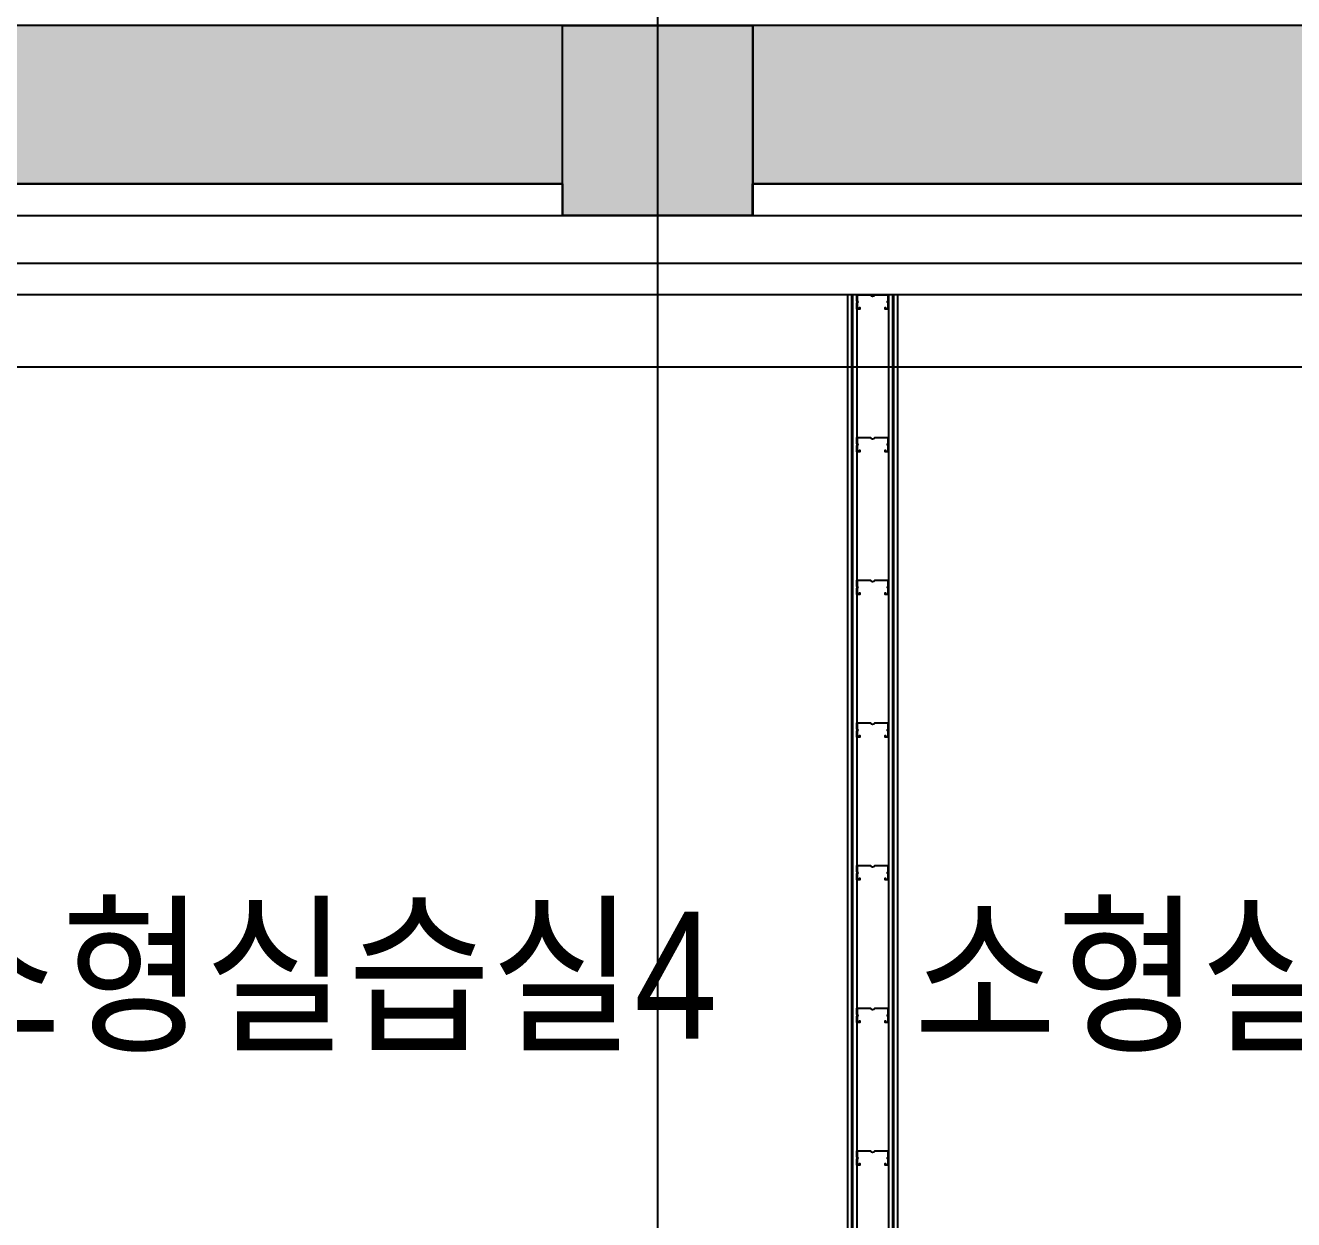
# Model space of a CAD drawing. Header units: metres. Extents: x 630750 to 860239, y 578133 to 726633.
# Drawn here: x 761010 to 765011, y 693493 to 697260 of the extents above; entities that cross this region are included whole.
import ezdxf

# ---------------------------------------------------------------- set-up
doc = ezdxf.new("R2010")
doc.units = ezdxf.units.M
doc.header["$LTSCALE"] = 300
doc.linetypes.add('업무시설_xr-base$0$CONTINOUS', pattern=[0])
for name, color, linetype in [('A-CEN-1', 1, 'Continuous'), ('A-CON', 2, 'Continuous'), ('A-TXT', 3, 'Continuous'), ('A-WAL-BLK', 3, 'Continuous'), ('A-WAL-DW', 7, 'Continuous'), ('A-WALL-CONC', 2, 'Continuous'), ('KUK-DRYWALL', 4, 'Continuous'), ('KUK-석고보드', 201, 'Continuous')]:
    doc.layers.add(name, color=color, linetype=linetype)
doc.styles.add('돋움', font='')
doc.styles.get('돋움').set_extended_font_data('Dotum')

# ---------------------------------------------------------------- blocks, each defined once
blk = doc.blocks.new('con1')
at = {"layer": 'A-WALL-CONC', "linetype": '업무시설_xr-base$0$CONTINOUS'}
h = blk.add_hatch(color=253, dxfattribs=at)
h.dxf.hatch_style = 1
h.paths.add_polyline_path([(-374645.9, -269622.2), (-374445.9, -269622.2), (-374445.9, -269722.2), (-371795.9, -269722.2), (-371795.9, -267322.2), (-373345.9, -267322.2), (-373345.9, -267122.2), (-371795.9, -267122.2), (-371795.9, -260922.2), (-374445.9, -260922.2), (-374445.9, -267122.2), (-374345.9, -267122.2), (-374345.9, -267322.2), (-374445.9, -267322.2), (-374445.9, -268622.2), (-374645.9, -268622.2), (-374645.9, -260722.2), (-371595.9, -260722.2), (-371595.9, -269922.2), (-374645.9, -269922.2)], flags=17)
h.paths.add_polyline_path([(-391745.9, -248122.2), (-391745.9, -280472.2), (-393545.9, -280472.2), (-393545.9, -307972.2), (-398545.9, -307972.2), (-398545.9, -316998.9), (-351808.5, -331181), (-336470.2, -331181), (-334660.1, -325215.5), (-326598.1, -327661.9), (-326511, -327374.8), (-334860, -324841.4), (-335146.9, -325786.6), (-335529.6, -325670.5), (-335732.9, -326340.3), (-335350.1, -326456.4), (-336424.5, -329997), (-336807.2, -329880.9), (-337010.5, -330550.7), (-336627.7, -330666.9), (-336692.7, -330881), (-351764, -330881), (-352556.3, -330640.6), (-352396.6, -330114.3), (-353162.2, -329882), (-353321.9, -330408.3), (-362029.8, -327765.9), (-361870.1, -327239.6), (-362635.6, -327007.3), (-362795.3, -327533.6), (-374661.1, -323933.1), (-374501.4, -323406.8), (-375266.9, -323174.5), (-375426.6, -323700.8), (-380976.7, -322016.6), (-380817, -321490.3), (-381582.5, -321258), (-381742.2, -321784.2), (-392779.7, -318435), (-392649.1, -318004.5), (-393318.9, -317801.2), (-393362.5, -317944.8), (-397945.9, -316554), (-397945.9, -308572.2), (-393145.9, -308572.2), (-393145.9, -306522.2), (-391145.8, -306522.2), (-391145.8, -306122.2), (-392795.9, -306122.2), (-392795.9, -305522.2), (-393145.9, -305522.2), (-393145.9, -299422.2), (-391145.8, -299422.2), (-391145.8, -299022.2), (-393145.9, -299022.2), (-393145.9, -296322.2), (-392795.9, -296322.2), (-392795.9, -295622.2), (-393145.9, -295622.2), (-393145.9, -293122.2), (-391145.9, -293122.2), (-391145.9, -292722.2), (-393145.9, -292722.2), (-393145.9, -287472.2), (-391145.8, -287472.2), (-391145.9, -287072.2), (-393145.9, -287072.2), (-393145.9, -286422.2), (-392795.9, -286422.2), (-392795.9, -285722.2), (-393145.9, -285722.2), (-393145.9, -281172.2), (-392845.9, -281171.8), (-392845.9, -280872.2), (-391245.9, -280872.2), (-391245.9, -276472.2), (-391145.9, -276472.2), (-391145.9, -275872.2), (-391245.9, -275872.2), (-391245.9, -269872.2), (-391145.9, -269872.2), (-391145.9, -269272.2), (-391245.9, -269272.2), (-391245.9, -261372.2), (-391145.9, -261372.2), (-391145.9, -260772.2), (-391245.9, -260772.2), (-391245.9, -248722.2), (-391145.9, -248722.2), (-391145.9, -248622.2), (-384195.9, -248622.2), (-384195.9, -248722.2), (-383595.9, -248722.2), (-383595.9, -248622.2), (-374595.9, -248622.2), (-374595.9, -248722.2), (-373995.9, -248722.2), (-373995.9, -248622.2), (-364695.9, -248622.2), (-364695.9, -248722.2), (-364095.9, -248722.2), (-364095.9, -248622.2), (-354795.9, -248622.2), (-354795.9, -248722.2), (-354195.9, -248722.2), (-354195.9, -248622.2), (-344895.9, -248622.2), (-344895.9, -248722.2), (-344295.9, -248722.2), (-344295.9, -248622.2), (-334995.9, -248622.2), (-334995.9, -248722.2), (-334395.9, -248722.2), (-334395.9, -248622.2), (-325095.9, -248622.2), (-325095.9, -248722.2), (-324495.9, -248722.2), (-324495.9, -248622.2), (-318495.9, -248622.2), (-318495.9, -248722.2), (-317895.9, -248722.2), (-317895.9, -248622.2), (-309995.9, -248622.2), (-309995.9, -248722.2), (-309395.9, -248722.2), (-309395.9, -248622.2), (-302495.9, -248622.2), (-302495.9, -248722.2), (-301895.9, -248722.1), (-301895.9, -248522.2), (-299645.9, -248522.2), (-299645.9, -249472.2), (-302345.9, -249472.1), (-302345.9, -249672.2), (-299645.8, -249672.2), (-299645.9, -257472.1), (-302345.9, -257472.1), (-302345.9, -260722.2), (-302545.9, -260722.2), (-302545.9, -261422.2), (-302345.9, -261422.2), (-302345.9, -269222.2), (-302545.9, -269222.2), (-302545.9, -269922.2), (-302345.9, -269922.2), (-302345.9, -275822.2), (-302545.9, -275822.2), (-302545.9, -276522.2), (-302345.9, -276522.2), (-302345.9, -285722.2), (-302545.9, -285722.2), (-302545.9, -286422.2), (-302345.9, -286422.2), (-302345.9, -295622.2), (-302545.9, -295622.2), (-302545.9, -296322.2), (-302345.9, -296322.2), (-302345.9, -302072.2), (-302545.9, -302072.2), (-302545.9, -303072.2), (-302145.9, -303072.2), (-302145.9, -311972.2), (-302545.9, -311972.2), (-302545.9, -312972.2), (-302145.9, -312972.2), (-302145.9, -318572.2), (-302545.9, -318572.2), (-302545.9, -319572.2), (-302145.9, -319572.2), (-302145.9, -327072.2), (-302645.9, -327072.2), (-302645.9, -327872.2), (-302245.9, -327872.2), (-302245.9, -333872.2), (-302595.9, -333872.2), (-302595.9, -334572.2), (-302045.9, -334572.2), (-302045.9, -334903.1), (-302663, -334715.8), (-302721.1, -334907.2), (-301845.9, -335172.8), (-301845.9, -257872.1), (-299245.9, -257872.2), (-299245.6, -248122.2)])
h = blk.add_hatch(color=253, dxfattribs=at)
h.dxf.hatch_style = 1
h.paths.add_polyline_path([(-393545.9, -280472.2), (-393545.9, -307972.2), (-398545.9, -307972.2), (-398545.9, -316998.9), (-351808.5, -331181), (-336470.2, -331181), (-334660.1, -325215.5), (-326598.1, -327661.9), (-326511, -327374.8), (-334860, -324841.4), (-335146.9, -325786.6), (-335529.6, -325670.5), (-335732.9, -326340.3), (-335350.1, -326456.4), (-336424.5, -329997), (-336807.2, -329880.9), (-337010.5, -330550.7), (-336627.7, -330666.9), (-336692.7, -330881), (-351764, -330881), (-352556.3, -330640.6), (-352396.6, -330114.3), (-353162.2, -329882), (-353321.9, -330408.3), (-362029.8, -327765.9), (-361870.1, -327239.6), (-362635.6, -327007.3), (-362795.3, -327533.6), (-374661.1, -323933.1), (-374501.4, -323406.8), (-375266.9, -323174.5), (-375426.6, -323700.8), (-380976.7, -322016.7), (-380817, -321490.3), (-381582.5, -321258), (-381742.2, -321784.2), (-392779.7, -318435), (-392649.1, -318004.5), (-393318.9, -317801.2), (-393362.5, -317944.8), (-397945.9, -316554), (-397945.9, -308572.2), (-393145.9, -308572.2), (-393145.9, -306522.2), (-391145.8, -306522.2), (-391145.8, -306122.2), (-392795.9, -306122.2), (-392795.9, -305522.2), (-393145.9, -305522.2), (-393145.9, -299422.2), (-391145.8, -299422.2), (-391145.8, -299022.2), (-393145.9, -299022.2), (-393145.9, -296322.2), (-392795.9, -296322.2), (-392795.9, -295622.2), (-393145.9, -295622.2), (-393145.9, -293122.2), (-391145.9, -293122.2), (-391145.9, -292722.2), (-393145.9, -292722.2), (-393145.9, -287472.2), (-391145.8, -287472.2), (-391145.8, -287072.2), (-393145.9, -287072.2), (-393145.9, -286422.2), (-392795.9, -286422.2), (-392795.9, -285722.2), (-393145.9, -285722.2), (-393150.6, -281172.2), (-392845.9, -281172.2), (-392845.9, -280872.2), (-391245.9, -280872.2), (-391245.9, -276472.2), (-391145.9, -276472.2), (-391145.9, -275872.2), (-391245.9, -275872.2), (-391245.8, -269872.2), (-391145.9, -269872.2), (-391145.9, -269272.2), (-391245.9, -269272.2), (-391245.9, -261372.2), (-391145.9, -261372.2), (-391145.9, -260772.2), (-391245.9, -260772.2), (-391245.9, -248722.2), (-391145.9, -248722.2), (-391145.9, -248622.2), (-384195.9, -248622.2), (-384195.9, -248722.2), (-383595.9, -248722.2), (-383595.9, -248622.2), (-374595.9, -248622.2), (-374595.9, -248722.2), (-373995.9, -248722.2), (-373995.9, -248622.2), (-364695.9, -248622.2), (-364695.9, -248722.2), (-364095.9, -248722.2), (-364095.9, -248622.2), (-354795.9, -248622.2), (-354795.9, -248722.2), (-354195.9, -248722.2), (-354195.9, -248622.2), (-344895.9, -248622.2), (-344895.9, -248722.2), (-344295.9, -248722.2), (-344295.9, -248622.2), (-334995.9, -248622.2), (-334995.9, -248722.2), (-334395.9, -248722.2), (-334395.9, -248622.2), (-325095.9, -248622.2), (-325095.9, -248722.2), (-324495.9, -248722.2), (-324495.9, -248622.2), (-318495.9, -248622.2), (-318495.9, -248722.2), (-317895.9, -248722.2), (-317895.9, -248622.2), (-309995.9, -248622.4), (-309995.9, -248722.2), (-309395.9, -248722.2), (-309395.9, -248622.2), (-302495.9, -248622.2), (-302495.9, -248722.2), (-301895.9, -248722.1), (-301895.9, -248522.2), (-299645.9, -248522.1), (-299645.9, -249472.2), (-302345.9, -249472.2), (-302345.9, -249672.2), (-299645.8, -249672.2), (-299645.8, -257472.1), (-302345.9, -257472.1), (-302345.9, -260722.2), (-302545.9, -260722.2), (-302545.9, -261422.2), (-302345.9, -261422.2), (-302345.9, -269222.2), (-302545.9, -269222.2), (-302545.9, -269922.2), (-302345.9, -269922.2), (-302345.9, -275822.2), (-302545.9, -275822.2), (-302545.9, -276522.2), (-302345.9, -276522.2), (-302345.9, -285722.2), (-302545.9, -285722.2), (-302545.9, -286422.2), (-302345.9, -286422.2), (-302345.9, -295622.2), (-302545.9, -295622.2), (-302545.9, -296322.2), (-302345.9, -296322.2), (-302345.9, -302072.2), (-302545.9, -302072.2), (-302545.9, -303072.2), (-302145.9, -303072.2), (-302145.8, -311972.2), (-302545.9, -311972.2), (-302545.9, -312972.2), (-302145.9, -312972.2), (-302145.9, -318572.2), (-302545.9, -318572.2), (-302545.9, -319572.2), (-302145.9, -319572.2), (-302145.9, -327072.2), (-302645.9, -327072.2), (-302645.9, -327872.2), (-302245.9, -327872.2), (-302245.9, -333872.2), (-302595.9, -333872.2), (-302595.9, -334572.2), (-302045.9, -334572.2), (-302045.9, -334903.1), (-302663, -334715.8), (-302721.1, -334907.2), (-301845.9, -335172.8), (-301845.8, -257872.1), (-299245.9, -257872.2), (-299245.6, -248122.2), (-391745.9, -248122.2), (-391745.9, -280472.2)])
at = {"layer": 'A-CON'}
for points in [[(-334395.9, -248622.2), (-325095.9, -248622.2), (-325095.9, -248722.2), (-324495.9, -248722.2), (-324495.9, -248622.2), (-318495.9, -248622.2), (-318495.9, -248722.2), (-317895.9, -248722.2), (-317895.9, -248622.2), (-309995.9, -248622.4), (-309995.9, -248722.2), (-309395.9, -248722.2), (-309395.9, -248622.2), (-302495.9, -248622.2)], [(-301845.9, -335172.8), (-301845.8, -257872.1), (-299245.9, -257872.2), (-299245.6, -248122.2), (-391745.9, -248122.2)]]:
    blk.add_lwpolyline(points, dxfattribs=at)
blk.add_lwpolyline([(-309995.9, -248122.2), (-309395.9, -248122.2), (-309395.9, -248722.2), (-309995.9, -248722.2)], close=True, dxfattribs=at)
at = {"layer": 'A-WALL-CONC'}
for p, q in [((-309995.9, -248622.2), (-317895.9, -248622.2)), ((-302495.9, -248622.2), (-309395.9, -248622.2))]:
    blk.add_line(p, q, dxfattribs=at)

msp = doc.modelspace()

# ---------------------------------------------------------------- linework, layer by layer
at = {"layer": 'A-CEN-1', "linetype": 'Continuous'}
for p, q in [((763004.4, 708258.8), (763004.4, 599232.8)), ((796986.4, 696181.7), (657202.6, 696181.7))]:
    msp.add_line(p, q, dxfattribs=at)
at = {"layer": 'A-CON'}
msp.add_lwpolyline([(762704.4, 697260.2), (763304.4, 697260.2), (763304.4, 696660.2), (762704.4, 696660.2)], close=True, dxfattribs=at)
at = {"layer": 'A-WAL-BLK'}
for p, q in [((681554.4, 696660.2), (770504.4, 696660.2)), ((708104.4, 696510.2), (770354.4, 696510.2))]:
    msp.add_line(p, q, dxfattribs=at)
at = {"layer": 'A-WAL-DW'}
msp.add_line((770054.4, 696410.2), (736288, 696410.2), dxfattribs=at)
at = {"layer": 'KUK-DRYWALL'}
for p, q in [((763632.7, 696410.2), (763632.7, 691832.2)), ((763732.7, 696410.2), (763732.7, 691832.2))]:
    msp.add_line(p, q, dxfattribs=at)
at = {"layer": 'KUK-DRYWALL', "color": 8}
for points in [[(763642.7, 696366.2), (763642.7, 696365.2), (763632.7, 696365.2), (763632.7, 696385.2, 1), (763632.7, 696390.2), (763632.7, 696410.2), (763676.2, 696410.2, 0.589997), (763689.2, 696410.2), (763732.7, 696410.2), (763732.7, 696390.2, 1), (763732.7, 696385.2), (763732.7, 696365.2), (763722.7, 696365.2), (763722.7, 696370.2), (763723.7, 696370.2), (763723.7, 696366.2), (763731.7, 696366.2), (763731.7, 696384.4, -0.745356), (763731.7, 696391.1), (763731.7, 696409.2), (763689.8, 696409.2, -0.542783), (763675.7, 696409.2), (763633.7, 696409.2), (763633.7, 696391.1, -0.745356), (763633.7, 696384.4), (763633.7, 696366.2), (763641.7, 696366.2), (763641.7, 696370.2), (763642.7, 696370.2), (763642.7, 696365.2)], [(763642.7, 695916.2), (763642.7, 695915.2), (763632.7, 695915.2), (763632.7, 695935.2, 1), (763632.7, 695940.2), (763632.7, 695960.2), (763676.2, 695960.2, 0.589997), (763689.2, 695960.2), (763732.7, 695960.2), (763732.7, 695940.2, 1), (763732.7, 695935.2), (763732.7, 695915.2), (763722.7, 695915.2), (763722.7, 695920.2), (763723.7, 695920.2), (763723.7, 695916.2), (763731.7, 695916.2), (763731.7, 695934.4, -0.745356), (763731.7, 695941.1), (763731.7, 695959.2), (763689.8, 695959.2, -0.542783), (763675.7, 695959.2), (763633.7, 695959.2), (763633.7, 695941.1, -0.745356), (763633.7, 695934.4), (763633.7, 695916.2), (763641.7, 695916.2), (763641.7, 695920.2), (763642.7, 695920.2), (763642.7, 695915.2)], [(763642.7, 695466.2), (763642.7, 695465.2), (763632.7, 695465.2), (763632.7, 695485.2, 1), (763632.7, 695490.2), (763632.7, 695510.2), (763676.2, 695510.2, 0.589997), (763689.2, 695510.2), (763732.7, 695510.2), (763732.7, 695490.2, 1), (763732.7, 695485.2), (763732.7, 695465.2), (763722.7, 695465.2), (763722.7, 695470.2), (763723.7, 695470.2), (763723.7, 695466.2), (763731.7, 695466.2), (763731.7, 695484.4, -0.745356), (763731.7, 695491.1), (763731.7, 695509.2), (763689.8, 695509.2, -0.542783), (763675.7, 695509.2), (763633.7, 695509.2), (763633.7, 695491.1, -0.745356), (763633.7, 695484.4), (763633.7, 695466.2), (763641.7, 695466.2), (763641.7, 695470.2), (763642.7, 695470.2), (763642.7, 695465.2)], [(763642.7, 695016.2), (763642.7, 695015.2), (763632.7, 695015.2), (763632.7, 695035.2, 1), (763632.7, 695040.2), (763632.7, 695060.2), (763676.2, 695060.2, 0.589997), (763689.2, 695060.2), (763732.7, 695060.2), (763732.7, 695040.2, 1), (763732.7, 695035.2), (763732.7, 695015.2), (763722.7, 695015.2), (763722.7, 695020.2), (763723.7, 695020.2), (763723.7, 695016.2), (763731.7, 695016.2), (763731.7, 695034.4, -0.745356), (763731.7, 695041.1), (763731.7, 695059.2), (763689.8, 695059.2, -0.542783), (763675.7, 695059.2), (763633.7, 695059.2), (763633.7, 695041.1, -0.745356), (763633.7, 695034.4), (763633.7, 695016.2), (763641.7, 695016.2), (763641.7, 695020.2), (763642.7, 695020.2), (763642.7, 695015.2)], [(763642.7, 694566.2), (763642.7, 694565.2), (763632.7, 694565.2), (763632.7, 694585.2, 1), (763632.7, 694590.2), (763632.7, 694610.2), (763676.2, 694610.2, 0.589997), (763689.2, 694610.2), (763732.7, 694610.2), (763732.7, 694590.2, 1), (763732.7, 694585.2), (763732.7, 694565.2), (763722.7, 694565.2), (763722.7, 694570.2), (763723.7, 694570.2), (763723.7, 694566.2), (763731.7, 694566.2), (763731.7, 694584.4, -0.745356), (763731.7, 694591.1), (763731.7, 694609.2), (763689.8, 694609.2, -0.542783), (763675.7, 694609.2), (763633.7, 694609.2), (763633.7, 694591.1, -0.745356), (763633.7, 694584.4), (763633.7, 694566.2), (763641.7, 694566.2), (763641.7, 694570.2), (763642.7, 694570.2), (763642.7, 694565.2)], [(763642.7, 694116.2), (763642.7, 694115.2), (763632.7, 694115.2), (763632.7, 694135.2, 1), (763632.7, 694140.2), (763632.7, 694160.2), (763676.2, 694160.2, 0.589997), (763689.2, 694160.2), (763732.7, 694160.2), (763732.7, 694140.2, 1), (763732.7, 694135.2), (763732.7, 694115.2), (763722.7, 694115.2), (763722.7, 694120.2), (763723.7, 694120.2), (763723.7, 694116.2), (763731.7, 694116.2), (763731.7, 694134.4, -0.745356), (763731.7, 694141.1), (763731.7, 694159.2), (763689.8, 694159.2, -0.542783), (763675.7, 694159.2), (763633.7, 694159.2), (763633.7, 694141.1, -0.745356), (763633.7, 694134.4), (763633.7, 694116.2), (763641.7, 694116.2), (763641.7, 694120.2), (763642.7, 694120.2), (763642.7, 694115.2)], [(763642.7, 693666.2), (763642.7, 693665.2), (763632.7, 693665.2), (763632.7, 693685.2, 1), (763632.7, 693690.2), (763632.7, 693710.2), (763676.2, 693710.2, 0.589997), (763689.2, 693710.2), (763732.7, 693710.2), (763732.7, 693690.2, 1), (763732.7, 693685.2), (763732.7, 693665.2), (763722.7, 693665.2), (763722.7, 693670.2), (763723.7, 693670.2), (763723.7, 693666.2), (763731.7, 693666.2), (763731.7, 693684.4, -0.745356), (763731.7, 693691.1), (763731.7, 693709.2), (763689.8, 693709.2, -0.542783), (763675.7, 693709.2), (763633.7, 693709.2), (763633.7, 693691.1, -0.745356), (763633.7, 693684.4), (763633.7, 693666.2), (763641.7, 693666.2), (763641.7, 693670.2), (763642.7, 693670.2), (763642.7, 693665.2)]]:
    msp.add_lwpolyline(points, format="xyb", dxfattribs=at)
at = {"layer": 'KUK-석고보드', "ltscale": 10}
for p, q in [((763745.2, 696410.2), (763745.2, 691844.7)), ((763760.7, 696410.2), (763760.7, 691860.2))]:
    msp.add_line(p, q, dxfattribs=at)
at = {"layer": 'KUK-석고보드', "color": 156, "ltscale": 10}
msp.add_line((763748.2, 696410.2), (763748.2, 691847.7), dxfattribs=at)
at = {"layer": 'KUK-석고보드', "ltscale": 10}
for points in [[(761804.9, 691844.7), (762571.9, 691844.7), (762571.9, 692242.7), (763620.2, 692242.7), (763620.2, 696410.2)], [(761814.9, 691860.2), (762556.4, 691860.2), (762556.4, 692258.2), (763604.7, 692258.2), (763604.7, 696410.2)]]:
    msp.add_lwpolyline(points, dxfattribs=at)
at = {"layer": 'KUK-석고보드', "color": 156, "ltscale": 10}
msp.add_lwpolyline([(761804.9, 691847.7), (762568.9, 691847.7), (762568.9, 692245.7), (763617.2, 692245.7), (763617.2, 696410.2)], dxfattribs=at)

# ---------------------------------------------------------------- block references
at = {"layer": 'A-CON'}
msp.add_blockref('con1', (1072700.2, 945382.4), dxfattribs=at)

# ---------------------------------------------------------------- texts
at = {"layer": 'A-TXT', "style": '돋움', "width": 0.9}
for s, p in [('소형실습실4', (760671.8, 694064.3)), ('소형실습실5', (763811.5, 694064.3, 0))]:
    msp.add_text(s, height=400, dxfattribs=at).set_placement(p)

doc.saveas('drawing.dxf')
